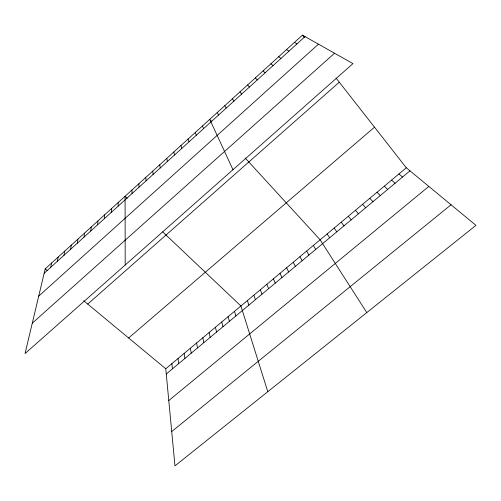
<?xml version="1.0" encoding="UTF-8"?>
<svg xmlns="http://www.w3.org/2000/svg" width="501" height="501" viewBox="0 0 501 501"><rect width="100%" height="100%" fill="white"/><g stroke="black" fill="none" stroke-linecap="round" stroke-linejoin="round"><path stroke-width="0.75" d="M118.161 206.136L118.249 202.479M111.266 212.386L111.447 208.654M104.408 218.611L104.678 214.804M97.582 224.805L97.945 220.922M90.787 230.967L91.238 227.009M84.03 237.098L84.569 233.071M77.304 243.204L77.931 239.102M70.61 249.279L71.324 245.108M63.946 255.322L64.748 251.082M57.314 261.34L58.204 257.032M50.714 267.327L51.691 262.95M45.203 268.837L25.05 353.549L352.967 63.608L302.441 35.133L45.203 268.837L47.451 270.697M44.151 273.283L305.034 36.592M38.709 296.141L318.461 44.157M32.283 323.158L334.555 53.231M87.731 304.082L339.29 82.195M128.625 337.981L374.51 127.179M165.768 368.761L406.305 167.791L475.95 225.369L174.968 465.867L165.768 368.761L83.711 300.757M166.263 373.978L409.981 170.828M168.781 400.568L428.831 186.416M171.718 431.568L451.044 204.784M294.488 42.353L296.961 43.913M286.578 49.536L288.927 51.202M278.713 56.682L280.942 58.448M398.94 173.947L402.503 177.06M270.891 63.796L273.001 65.65M391.6 180.078L395.07 183.26M127.241 198.315L125.081 196.267L125.194 265.004M162.7 231.894L240.918 305.973L267.784 391.707M384.305 186.178L387.668 189.428M263.106 70.866L265.098 72.82M377.04 192.246L380.297 195.572M369.807 198.29L372.963 201.684M255.366 77.899L257.238 79.953M211.804 121.605L209.737 119.351L232.971 169.707M245.133 157.972L320.12 239.797L366.795 312.593M362.605 204.302L365.667 207.765M355.441 210.288L358.403 213.821M247.663 84.901L249.423 87.042M348.314 216.244L351.176 219.845M302.441 35.133L304.251 37.443M336.083 78.1L406.305 167.791M341.219 222.175L343.98 225.845M239.998 91.858L241.645 94.1M334.148 228.08L336.816 231.813M327.122 233.954L329.689 237.75M232.376 98.785L233.904 101.121M313.357 245.452L315.743 249.379M224.792 105.68L226.214 108.103M306.625 251.076L308.923 255.065M299.924 256.675L302.128 260.727M217.246 112.531L218.555 115.048M293.248 262.248L295.371 266.363M286.61 267.797L288.639 271.968M279.996 273.327L281.938 277.554M273.408 278.825L275.268 283.115M202.492 125.939L203.588 128.625M266.858 284.305L268.624 288.651M260.326 289.753L262.017 294.162M253.832 295.183L255.429 299.648M195.277 132.489L196.273 135.264M247.362 300.587L248.878 305.109M188.1 139.009L188.99 141.871M234.506 311.328L235.858 315.962M228.124 316.663L229.395 321.354M180.961 145.497L181.75 148.44M221.768 321.974L222.958 326.721M215.436 327.266L216.545 332.063M173.853 151.953L174.542 154.978M209.13 332.526L210.163 337.38M202.855 337.774L203.807 342.678M166.783 158.379L167.372 161.485M196.611 342.991L197.482 347.951M190.386 348.189L191.182 353.199M159.75 164.773L160.239 167.96M184.193 353.368L184.913 358.428M178.024 358.522L178.669 363.632M152.749 171.129L153.137 174.398M171.881 363.651L172.45 368.817M145.778 177.46L146.073 180.811M138.846 183.761L139.04 187.186M131.945 190.029L132.045 193.536"/></g></svg>
